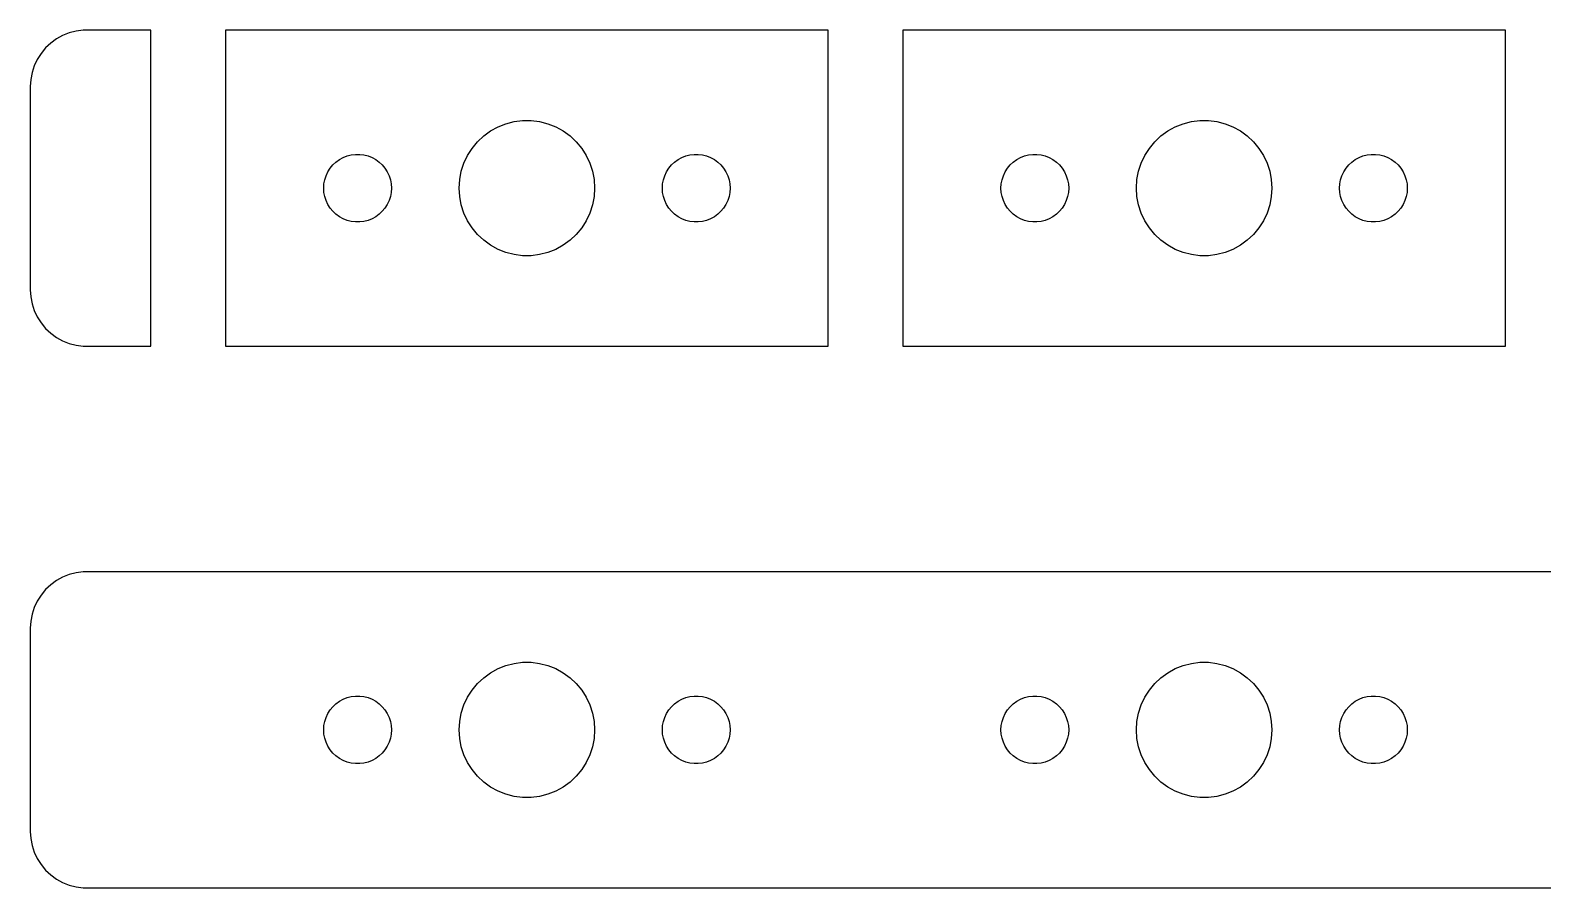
# Model space of a CAD drawing. Header units: metres. Extents: x -67 to 67, y -7 to 79.
# Drawn here: x -67 to 0, y -7 to 31 of the extents above; entities that cross this region are included whole.
import ezdxf

# ---------------------------------------------------------------- set-up
doc = ezdxf.new("R2010")
doc.units = ezdxf.units.M

msp = doc.modelspace()

# ---------------------------------------------------------------- linework, layer by layer
for p, q in [((-65.2725, 30.8776), (-65.5644, 30.7621)), ((-64.9684, 30.9557), (-65.2725, 30.8776)), ((-64.657, 30.9951), (-64.9684, 30.9557)), ((-61.6529, 30.9951), (-64.657, 30.9951)), ((-61.6529, 17.0049), (-61.6529, 30.9951)), ((-31.6529, 30.9951), (-58.3471, 30.9951)), ((-58.3471, 30.9951), (-58.3471, 17.0049)), ((-31.6529, 17.0049), (-31.6529, 30.9951)), ((-1.65286, 30.9951), (-28.3471, 30.9951)), ((-28.3471, 30.9951), (-28.3471, 17.0049)), ((-1.65286, 17.0049), (-1.65286, 30.9951)), ((-66.3224, 30.2114), (-66.5225, 29.9695)), ((-66.0936, 30.4263), (-66.3224, 30.2114)), ((-65.8396, 30.6108), (-66.0936, 30.4263)), ((-65.5644, 30.7621), (-65.8396, 30.6108)), ((-66.6908, 29.7044), (-66.8244, 29.4203)), ((-66.5225, 29.9695), (-66.6908, 29.7044)), ((-66.9803, 28.8133), (-67, 28.5)), ((-66.9214, 29.1217), (-66.9803, 28.8133)), ((-66.8244, 29.4203), (-66.9214, 29.1217)), ((-67, 28.5), (-67, 19.5)), ((-46.2773, 26.7145), (-45.927, 26.8532)), ((-45.927, 26.8532), (-45.5621, 26.9469)), ((-45.5621, 26.9469), (-45.1884, 26.9941)), ((-45.1884, 26.9941), (-44.8116, 26.9941)), ((-44.8116, 26.9941), (-44.4379, 26.9469)), ((-44.4379, 26.9469), (-44.0729, 26.8532)), ((-44.0729, 26.8532), (-43.7227, 26.7145)), ((-16.2773, 26.7145), (-15.927, 26.8532)), ((-15.927, 26.8532), (-15.5621, 26.9469)), ((-15.5621, 26.9469), (-15.1884, 26.9941)), ((-15.1884, 26.9941), (-14.8116, 26.9941)), ((-14.8116, 26.9941), (-14.4379, 26.9469)), ((-14.4379, 26.9469), (-14.0729, 26.8532)), ((-14.0729, 26.8532), (-13.7227, 26.7145)), ((-47.1869, 26.0536), (-46.9123, 26.3115)), ((-46.9123, 26.3115), (-46.6075, 26.533)), ((-46.6075, 26.533), (-46.2773, 26.7145)), ((-43.7227, 26.7145), (-43.3925, 26.533)), ((-43.3925, 26.533), (-43.0877, 26.3115)), ((-43.0877, 26.3115), (-42.8131, 26.0536)), ((-17.1869, 26.0536), (-16.9123, 26.3115)), ((-16.9123, 26.3115), (-16.6075, 26.533)), ((-16.6075, 26.533), (-16.2773, 26.7145)), ((-13.7227, 26.7145), (-13.3925, 26.533)), ((-13.3925, 26.533), (-13.0877, 26.3115)), ((-13.0877, 26.3115), (-12.8131, 26.0536)), ((-52.9635, 25.4266), (-52.7811, 25.4734)), ((-52.7811, 25.4734), (-52.5942, 25.497)), ((-52.5942, 25.497), (-52.4058, 25.497)), ((-52.4058, 25.497), (-52.2189, 25.4734)), ((-52.2189, 25.4734), (-52.0365, 25.4266)), ((-47.6289, 25.4453), (-47.427, 25.7634)), ((-47.427, 25.7634), (-47.1869, 26.0536)), ((-42.8131, 26.0536), (-42.5729, 25.7634)), ((-42.5729, 25.7634), (-42.3711, 25.4453)), ((-37.9635, 25.4266), (-37.7811, 25.4734)), ((-37.7811, 25.4734), (-37.5942, 25.497)), ((-37.5942, 25.497), (-37.4058, 25.497)), ((-37.4058, 25.497), (-37.2189, 25.4734)), ((-37.2189, 25.4734), (-37.0365, 25.4266)), ((-22.9635, 25.4266), (-22.7811, 25.4734)), ((-22.7811, 25.4734), (-22.5942, 25.497)), ((-22.5942, 25.497), (-22.4058, 25.497)), ((-22.4058, 25.497), (-22.2189, 25.4734)), ((-22.2189, 25.4734), (-22.0365, 25.4266)), ((-17.6289, 25.4453), (-17.427, 25.7634)), ((-17.427, 25.7634), (-17.1869, 26.0536)), ((-12.8131, 26.0536), (-12.5729, 25.7634)), ((-12.5729, 25.7634), (-12.3711, 25.4453)), ((-7.96352, 25.4266), (-7.78107, 25.4734)), ((-7.78107, 25.4734), (-7.59418, 25.497)), ((-7.59418, 25.497), (-7.40581, 25.497)), ((-7.40581, 25.497), (-7.21892, 25.4734)), ((-7.21892, 25.4734), (-7.03647, 25.4266)), ((-53.8145, 24.7226), (-53.7135, 24.8817)), ((-53.7135, 24.8817), (-53.5934, 25.0268)), ((-53.5934, 25.0268), (-53.4561, 25.1558)), ((-53.4561, 25.1558), (-53.3037, 25.2665)), ((-53.3037, 25.2665), (-53.1387, 25.3572)), ((-53.1387, 25.3572), (-52.9635, 25.4266)), ((-52.0365, 25.4266), (-51.8613, 25.3572)), ((-51.8613, 25.3572), (-51.6963, 25.2665)), ((-51.6963, 25.2665), (-51.5439, 25.1558)), ((-51.5439, 25.1558), (-51.4065, 25.0268)), ((-51.4065, 25.0268), (-51.2865, 24.8817)), ((-51.2865, 24.8817), (-51.1855, 24.7226)), ((-47.9057, 24.7461), (-47.7893, 25.1044)), ((-47.7893, 25.1044), (-47.6289, 25.4453)), ((-42.3711, 25.4453), (-42.2107, 25.1044)), ((-42.2107, 25.1044), (-42.0942, 24.7461)), ((-38.8145, 24.7226), (-38.7135, 24.8817)), ((-38.7135, 24.8817), (-38.5934, 25.0268)), ((-38.5934, 25.0268), (-38.4561, 25.1558)), ((-38.4561, 25.1558), (-38.3037, 25.2665)), ((-38.3037, 25.2665), (-38.1387, 25.3572)), ((-38.1387, 25.3572), (-37.9635, 25.4266)), ((-37.0365, 25.4266), (-36.8613, 25.3572)), ((-36.8613, 25.3572), (-36.6963, 25.2665)), ((-36.6963, 25.2665), (-36.5439, 25.1558)), ((-36.5439, 25.1558), (-36.4065, 25.0268)), ((-36.4065, 25.0268), (-36.2865, 24.8817)), ((-36.2865, 24.8817), (-36.1855, 24.7226)), ((-23.8145, 24.7226), (-23.7135, 24.8817)), ((-23.7135, 24.8817), (-23.5934, 25.0268)), ((-23.5934, 25.0268), (-23.4561, 25.1558)), ((-23.4561, 25.1558), (-23.3037, 25.2665)), ((-23.3037, 25.2665), (-23.1387, 25.3572)), ((-23.1387, 25.3572), (-22.9635, 25.4266)), ((-22.0365, 25.4266), (-21.8613, 25.3572)), ((-21.8613, 25.3572), (-21.6963, 25.2665)), ((-21.6963, 25.2665), (-21.5439, 25.1558)), ((-21.5439, 25.1558), (-21.4065, 25.0268)), ((-21.4065, 25.0268), (-21.2865, 24.8817)), ((-21.2865, 24.8817), (-21.1855, 24.7226)), ((-17.9057, 24.7461), (-17.7893, 25.1044)), ((-17.7893, 25.1044), (-17.6289, 25.4453)), ((-12.3711, 25.4453), (-12.2107, 25.1044)), ((-12.2107, 25.1044), (-12.0942, 24.7461)), ((-8.81445, 24.7226), (-8.71352, 24.8817)), ((-8.71352, 24.8817), (-8.59344, 25.0268)), ((-8.59344, 25.0268), (-8.45613, 25.1558)), ((-8.45613, 25.1558), (-8.30373, 25.2665)), ((-8.30373, 25.2665), (-8.13866, 25.3572)), ((-8.13866, 25.3572), (-7.96352, 25.4266)), ((-7.03647, 25.4266), (-6.86133, 25.3572)), ((-6.86133, 25.3572), (-6.69626, 25.2665)), ((-6.69626, 25.2665), (-6.54385, 25.1558)), ((-6.54385, 25.1558), (-6.40654, 25.0268)), ((-6.40654, 25.0268), (-6.28647, 24.8817)), ((-6.28647, 24.8817), (-6.18553, 24.7226)), ((-54, 24), (-53.9882, 24.188)), ((-53.9882, 24.188), (-53.9529, 24.373)), ((-53.9529, 24.373), (-53.8947, 24.5522)), ((-53.8947, 24.5522), (-53.8145, 24.7226)), ((-51.1855, 24.7226), (-51.1053, 24.5522)), ((-51.1053, 24.5522), (-51.0471, 24.373)), ((-51.0471, 24.373), (-51.0118, 24.188)), ((-51.0118, 24.188), (-51, 24)), ((-48, 24), (-47.9763, 24.376)), ((-47.9763, 24.376), (-47.9057, 24.7461)), ((-42.0942, 24.7461), (-42.0237, 24.376)), ((-42.0237, 24.376), (-42, 24)), ((-39, 24), (-38.9882, 24.188)), ((-38.9882, 24.188), (-38.9529, 24.373)), ((-38.9529, 24.373), (-38.8947, 24.5522)), ((-38.8947, 24.5522), (-38.8145, 24.7226)), ((-36.1855, 24.7226), (-36.1053, 24.5522)), ((-36.1053, 24.5522), (-36.0471, 24.373)), ((-36.0471, 24.373), (-36.0118, 24.188)), ((-36.0118, 24.188), (-36, 24)), ((-24, 24), (-23.9882, 24.188)), ((-23.9882, 24.188), (-23.9529, 24.373)), ((-23.9529, 24.373), (-23.8947, 24.5522)), ((-23.8947, 24.5522), (-23.8145, 24.7226)), ((-21.1855, 24.7226), (-21.1053, 24.5522)), ((-21.1053, 24.5522), (-21.0471, 24.373)), ((-21.0471, 24.373), (-21.0118, 24.188)), ((-21.0118, 24.188), (-21, 24)), ((-18, 24), (-17.9763, 24.376)), ((-17.9763, 24.376), (-17.9057, 24.7461)), ((-12.0942, 24.7461), (-12.0237, 24.376)), ((-12.0237, 24.376), (-12, 24)), ((-9, 24), (-8.98816, 24.188)), ((-8.98816, 24.188), (-8.95287, 24.373)), ((-8.95287, 24.373), (-8.89465, 24.5522)), ((-8.89465, 24.5522), (-8.81445, 24.7226)), ((-6.18553, 24.7226), (-6.10533, 24.5522)), ((-6.10533, 24.5522), (-6.04712, 24.373)), ((-6.04712, 24.373), (-6.01183, 24.188)), ((-6.01183, 24.188), (-6, 24)), ((-53.9882, 23.812), (-54, 24)), ((-53.9529, 23.627), (-53.9882, 23.812)), ((-53.8947, 23.4478), (-53.9529, 23.627)), ((-51.0471, 23.627), (-51.1053, 23.4478)), ((-51.0118, 23.812), (-51.0471, 23.627)), ((-51, 24), (-51.0118, 23.812)), ((-47.9763, 23.624), (-48, 24)), ((-47.9057, 23.2539), (-47.9763, 23.624)), ((-42.0237, 23.624), (-42.0942, 23.2539)), ((-42, 24), (-42.0237, 23.624)), ((-38.9882, 23.812), (-39, 24)), ((-38.9529, 23.627), (-38.9882, 23.812)), ((-38.8947, 23.4478), (-38.9529, 23.627)), ((-36.0471, 23.627), (-36.1053, 23.4478)), ((-36.0118, 23.812), (-36.0471, 23.627)), ((-36, 24), (-36.0118, 23.812)), ((-23.9882, 23.812), (-24, 24)), ((-23.9529, 23.627), (-23.9882, 23.812)), ((-23.8947, 23.4478), (-23.9529, 23.627)), ((-21.0471, 23.627), (-21.1053, 23.4478)), ((-21.0118, 23.812), (-21.0471, 23.627)), ((-21, 24), (-21.0118, 23.812)), ((-17.9763, 23.624), (-18, 24)), ((-17.9057, 23.2539), (-17.9763, 23.624)), ((-12.0237, 23.624), (-12.0942, 23.2539)), ((-12, 24), (-12.0237, 23.624)), ((-8.98816, 23.812), (-9, 24)), ((-8.95287, 23.627), (-8.98816, 23.812)), ((-8.89465, 23.4478), (-8.95287, 23.627)), ((-6.04712, 23.627), (-6.10533, 23.4478)), ((-6.01183, 23.812), (-6.04712, 23.627)), ((-6, 24), (-6.01183, 23.812)), ((-53.8145, 23.2774), (-53.8947, 23.4478)), ((-53.7135, 23.1183), (-53.8145, 23.2774)), ((-53.5934, 22.9732), (-53.7135, 23.1183)), ((-53.4561, 22.8442), (-53.5934, 22.9732)), ((-53.3037, 22.7335), (-53.4561, 22.8442)), ((-51.5439, 22.8442), (-51.6963, 22.7335)), ((-51.4065, 22.9732), (-51.5439, 22.8442)), ((-51.2865, 23.1183), (-51.4065, 22.9732)), ((-51.1855, 23.2774), (-51.2865, 23.1183)), ((-51.1053, 23.4478), (-51.1855, 23.2774)), ((-47.7893, 22.8956), (-47.9057, 23.2539)), ((-47.6289, 22.5547), (-47.7893, 22.8956)), ((-42.2107, 22.8956), (-42.3711, 22.5547)), ((-42.0942, 23.2539), (-42.2107, 22.8956)), ((-38.8145, 23.2774), (-38.8947, 23.4478)), ((-38.7135, 23.1183), (-38.8145, 23.2774)), ((-38.5934, 22.9732), (-38.7135, 23.1183)), ((-38.4561, 22.8442), (-38.5934, 22.9732)), ((-38.3037, 22.7335), (-38.4561, 22.8442)), ((-36.5439, 22.8442), (-36.6963, 22.7335)), ((-36.4065, 22.9732), (-36.5439, 22.8442)), ((-36.2865, 23.1183), (-36.4065, 22.9732)), ((-36.1855, 23.2774), (-36.2865, 23.1183)), ((-36.1053, 23.4478), (-36.1855, 23.2774)), ((-23.8145, 23.2774), (-23.8947, 23.4478)), ((-23.7135, 23.1183), (-23.8145, 23.2774)), ((-23.5934, 22.9732), (-23.7135, 23.1183)), ((-23.4561, 22.8442), (-23.5934, 22.9732)), ((-23.3037, 22.7335), (-23.4561, 22.8442)), ((-21.5439, 22.8442), (-21.6963, 22.7335)), ((-21.4065, 22.9732), (-21.5439, 22.8442)), ((-21.2865, 23.1183), (-21.4065, 22.9732)), ((-21.1855, 23.2774), (-21.2865, 23.1183)), ((-21.1053, 23.4478), (-21.1855, 23.2774)), ((-17.7893, 22.8956), (-17.9057, 23.2539)), ((-17.6289, 22.5547), (-17.7893, 22.8956)), ((-12.2107, 22.8956), (-12.3711, 22.5547)), ((-12.0942, 23.2539), (-12.2107, 22.8956)), ((-8.81445, 23.2774), (-8.89465, 23.4478)), ((-8.71352, 23.1183), (-8.81445, 23.2774)), ((-8.59344, 22.9732), (-8.71352, 23.1183)), ((-8.45613, 22.8442), (-8.59344, 22.9732)), ((-8.30373, 22.7335), (-8.45613, 22.8442)), ((-6.54385, 22.8442), (-6.69626, 22.7335)), ((-6.40654, 22.9732), (-6.54385, 22.8442)), ((-6.28647, 23.1183), (-6.40654, 22.9732)), ((-6.18553, 23.2774), (-6.28647, 23.1183)), ((-6.10533, 23.4478), (-6.18553, 23.2774)), ((-53.1387, 22.6428), (-53.3037, 22.7335)), ((-52.9635, 22.5734), (-53.1387, 22.6428)), ((-52.7811, 22.5266), (-52.9635, 22.5734)), ((-52.5942, 22.503), (-52.7811, 22.5266)), ((-52.4058, 22.503), (-52.5942, 22.503)), ((-52.2189, 22.5266), (-52.4058, 22.503)), ((-52.0365, 22.5734), (-52.2189, 22.5266)), ((-51.8613, 22.6428), (-52.0365, 22.5734)), ((-51.6963, 22.7335), (-51.8613, 22.6428)), ((-47.427, 22.2366), (-47.6289, 22.5547)), ((-47.1869, 21.9464), (-47.427, 22.2366)), ((-42.5729, 22.2366), (-42.8131, 21.9464)), ((-42.3711, 22.5547), (-42.5729, 22.2366)), ((-38.1387, 22.6428), (-38.3037, 22.7335)), ((-37.9635, 22.5734), (-38.1387, 22.6428)), ((-37.7811, 22.5266), (-37.9635, 22.5734)), ((-37.5942, 22.503), (-37.7811, 22.5266)), ((-37.4058, 22.503), (-37.5942, 22.503)), ((-37.2189, 22.5266), (-37.4058, 22.503)), ((-37.0365, 22.5734), (-37.2189, 22.5266)), ((-36.8613, 22.6428), (-37.0365, 22.5734)), ((-36.6963, 22.7335), (-36.8613, 22.6428)), ((-23.1387, 22.6428), (-23.3037, 22.7335)), ((-22.9635, 22.5734), (-23.1387, 22.6428)), ((-22.7811, 22.5266), (-22.9635, 22.5734)), ((-22.5942, 22.503), (-22.7811, 22.5266)), ((-22.4058, 22.503), (-22.5942, 22.503)), ((-22.2189, 22.5266), (-22.4058, 22.503)), ((-22.0365, 22.5734), (-22.2189, 22.5266)), ((-21.8613, 22.6428), (-22.0365, 22.5734)), ((-21.6963, 22.7335), (-21.8613, 22.6428)), ((-17.427, 22.2366), (-17.6289, 22.5547)), ((-17.1869, 21.9464), (-17.427, 22.2366)), ((-12.5729, 22.2366), (-12.8131, 21.9464)), ((-12.3711, 22.5547), (-12.5729, 22.2366)), ((-8.13866, 22.6428), (-8.30373, 22.7335)), ((-7.96352, 22.5734), (-8.13866, 22.6428)), ((-7.78107, 22.5266), (-7.96352, 22.5734)), ((-7.59418, 22.503), (-7.78107, 22.5266)), ((-7.40581, 22.503), (-7.59418, 22.503)), ((-7.21892, 22.5266), (-7.40581, 22.503)), ((-7.03647, 22.5734), (-7.21892, 22.5266)), ((-6.86133, 22.6428), (-7.03647, 22.5734)), ((-6.69626, 22.7335), (-6.86133, 22.6428)), ((-46.9123, 21.6885), (-47.1869, 21.9464)), ((-46.6075, 21.467), (-46.9123, 21.6885)), ((-46.2773, 21.2855), (-46.6075, 21.467)), ((-43.3925, 21.467), (-43.7227, 21.2855)), ((-43.0877, 21.6885), (-43.3925, 21.467)), ((-42.8131, 21.9464), (-43.0877, 21.6885)), ((-16.9123, 21.6885), (-17.1869, 21.9464)), ((-16.6075, 21.467), (-16.9123, 21.6885)), ((-16.2773, 21.2855), (-16.6075, 21.467)), ((-13.3925, 21.467), (-13.7227, 21.2855)), ((-13.0877, 21.6885), (-13.3925, 21.467)), ((-12.8131, 21.9464), (-13.0877, 21.6885)), ((-45.927, 21.1468), (-46.2773, 21.2855)), ((-45.5621, 21.0531), (-45.927, 21.1468)), ((-45.1884, 21.0059), (-45.5621, 21.0531)), ((-44.8116, 21.0059), (-45.1884, 21.0059)), ((-44.4379, 21.0531), (-44.8116, 21.0059)), ((-44.0729, 21.1468), (-44.4379, 21.0531)), ((-43.7227, 21.2855), (-44.0729, 21.1468)), ((-15.927, 21.1468), (-16.2773, 21.2855)), ((-15.5621, 21.0531), (-15.927, 21.1468)), ((-15.1884, 21.0059), (-15.5621, 21.0531)), ((-14.8116, 21.0059), (-15.1884, 21.0059)), ((-14.4379, 21.0531), (-14.8116, 21.0059)), ((-14.0729, 21.1468), (-14.4379, 21.0531)), ((-13.7227, 21.2855), (-14.0729, 21.1468)), ((-67, 19.5), (-66.9803, 19.1867)), ((-66.9803, 19.1867), (-66.9214, 18.8783)), ((-66.9214, 18.8783), (-66.8244, 18.5797)), ((-66.8244, 18.5797), (-66.6908, 18.2956)), ((-66.6908, 18.2956), (-66.5225, 18.0305)), ((-66.5225, 18.0305), (-66.3224, 17.7886)), ((-66.3224, 17.7886), (-66.0936, 17.5737)), ((-66.0936, 17.5737), (-65.8396, 17.3892)), ((-65.8396, 17.3892), (-65.5644, 17.2379)), ((-65.5644, 17.2379), (-65.2725, 17.1224)), ((-65.2725, 17.1224), (-64.9684, 17.0443)), ((-64.9684, 17.0443), (-64.657, 17.0049)), ((-64.657, 17.0049), (-61.6529, 17.0049)), ((-58.3471, 17.0049), (-31.6529, 17.0049)), ((-28.3471, 17.0049), (-1.65286, 17.0049)), ((-65.5644, 6.76205), (-65.8396, 6.61081)), ((-65.2725, 6.87764), (-65.5644, 6.76205)), ((-64.9684, 6.9557), (-65.2725, 6.87764)), ((-64.657, 6.99506), (-64.9684, 6.9557)), ((64.657, 6.99506), (-64.657, 6.99506)), ((-66.3224, 6.21136), (-66.5225, 5.96945)), ((-66.0936, 6.42627), (-66.3224, 6.21136)), ((-65.8396, 6.61081), (-66.0936, 6.42627)), ((-66.8244, 5.4203), (-66.9214, 5.12172)), ((-66.6908, 5.70438), (-66.8244, 5.4203)), ((-66.5225, 5.96945), (-66.6908, 5.70438)), ((-66.9803, 4.81332), (-67, 4.5)), ((-66.9214, 5.12172), (-66.9803, 4.81332)), ((-67, 4.5), (-67, -4.5)), ((-46.6075, 2.53297), (-46.2773, 2.71448)), ((-46.2773, 2.71448), (-45.927, 2.85316)), ((-45.927, 2.85316), (-45.5621, 2.94685)), ((-45.5621, 2.94685), (-45.1884, 2.99408)), ((-45.1884, 2.99408), (-44.8116, 2.99408)), ((-44.8116, 2.99408), (-44.4379, 2.94685)), ((-44.4379, 2.94685), (-44.0729, 2.85316)), ((-44.0729, 2.85316), (-43.7227, 2.71448)), ((-43.7227, 2.71448), (-43.3925, 2.53297)), ((-16.6075, 2.53297), (-16.2773, 2.71448)), ((-16.2773, 2.71448), (-15.927, 2.85316)), ((-15.927, 2.85316), (-15.5621, 2.94685)), ((-15.5621, 2.94685), (-15.1884, 2.99408)), ((-15.1884, 2.99408), (-14.8116, 2.99408)), ((-14.8116, 2.99408), (-14.4379, 2.94685)), ((-14.4379, 2.94685), (-14.0729, 2.85316)), ((-14.0729, 2.85316), (-13.7227, 2.71448)), ((-13.7227, 2.71448), (-13.3925, 2.53297)), ((-47.427, 1.76335), (-47.1869, 2.05363)), ((-47.1869, 2.05363), (-46.9123, 2.31154)), ((-46.9123, 2.31154), (-46.6075, 2.53297)), ((-43.3925, 2.53297), (-43.0877, 2.31154)), ((-43.0877, 2.31154), (-42.8131, 2.05363)), ((-42.8131, 2.05363), (-42.5729, 1.76335)), ((-17.427, 1.76335), (-17.1869, 2.05363)), ((-17.1869, 2.05363), (-16.9123, 2.31154)), ((-16.9123, 2.31154), (-16.6075, 2.53297)), ((-13.3925, 2.53297), (-13.0877, 2.31154)), ((-13.0877, 2.31154), (-12.8131, 2.05363)), ((-12.8131, 2.05363), (-12.5729, 1.76335)), ((-53.3037, 1.26648), (-53.1387, 1.35724)), ((-53.1387, 1.35724), (-52.9635, 1.42657)), ((-52.9635, 1.42657), (-52.7811, 1.47342)), ((-52.7811, 1.47342), (-52.5942, 1.49704)), ((-52.5942, 1.49704), (-52.4058, 1.49704)), ((-52.4058, 1.49704), (-52.2189, 1.47342)), ((-52.2189, 1.47342), (-52.0365, 1.42657)), ((-52.0365, 1.42657), (-51.8613, 1.35724)), ((-51.8613, 1.35724), (-51.6963, 1.26648)), ((-47.7893, 1.10437), (-47.6289, 1.44525)), ((-47.6289, 1.44525), (-47.427, 1.76335)), ((-42.5729, 1.76335), (-42.3711, 1.44525)), ((-42.3711, 1.44525), (-42.2107, 1.10437)), ((-38.3037, 1.26648), (-38.1387, 1.35724)), ((-38.1387, 1.35724), (-37.9635, 1.42657)), ((-37.9635, 1.42657), (-37.7811, 1.47342)), ((-37.7811, 1.47342), (-37.5942, 1.49704)), ((-37.5942, 1.49704), (-37.4058, 1.49704)), ((-37.4058, 1.49704), (-37.2189, 1.47342)), ((-37.2189, 1.47342), (-37.0365, 1.42657)), ((-37.0365, 1.42657), (-36.8613, 1.35724)), ((-36.8613, 1.35724), (-36.6963, 1.26648)), ((-23.3037, 1.26648), (-23.1387, 1.35724)), ((-23.1387, 1.35724), (-22.9635, 1.42657)), ((-22.9635, 1.42657), (-22.7811, 1.47342)), ((-22.7811, 1.47342), (-22.5942, 1.49704)), ((-22.5942, 1.49704), (-22.4058, 1.49704)), ((-22.4058, 1.49704), (-22.2189, 1.47342)), ((-22.2189, 1.47342), (-22.0365, 1.42657)), ((-22.0365, 1.42657), (-21.8613, 1.35724)), ((-21.8613, 1.35724), (-21.6963, 1.26648)), ((-17.7893, 1.10437), (-17.6289, 1.44525)), ((-17.6289, 1.44525), (-17.427, 1.76335)), ((-12.5729, 1.76335), (-12.3711, 1.44525)), ((-12.3711, 1.44525), (-12.2107, 1.10437)), ((-8.30373, 1.26648), (-8.13866, 1.35724)), ((-8.13866, 1.35724), (-7.96352, 1.42657)), ((-7.96352, 1.42657), (-7.78107, 1.47342)), ((-7.78107, 1.47342), (-7.59418, 1.49704)), ((-7.59418, 1.49704), (-7.40581, 1.49704)), ((-7.40581, 1.49704), (-7.21892, 1.47342)), ((-7.21892, 1.47342), (-7.03647, 1.42657)), ((-7.03647, 1.42657), (-6.86133, 1.35724)), ((-6.86133, 1.35724), (-6.69626, 1.26648)), ((-53.8947, 0.552185), (-53.8145, 0.722626)), ((-53.8145, 0.722626), (-53.7135, 0.881668)), ((-53.7135, 0.881668), (-53.5934, 1.02681)), ((-53.5934, 1.02681), (-53.4561, 1.15576)), ((-53.4561, 1.15576), (-53.3037, 1.26648)), ((-51.6963, 1.26648), (-51.5439, 1.15576)), ((-51.5439, 1.15576), (-51.4065, 1.02681)), ((-51.4065, 1.02681), (-51.2865, 0.881668)), ((-51.2865, 0.881668), (-51.1855, 0.722626)), ((-51.1855, 0.722626), (-51.1053, 0.552185)), ((-47.9763, 0.375992), (-47.9057, 0.746063)), ((-47.9057, 0.746063), (-47.7893, 1.10437)), ((-42.2107, 1.10437), (-42.0942, 0.746063)), ((-42.0942, 0.746063), (-42.0237, 0.375992)), ((-38.8947, 0.552185), (-38.8145, 0.722626)), ((-38.8145, 0.722626), (-38.7135, 0.881668)), ((-38.7135, 0.881668), (-38.5934, 1.02681)), ((-38.5934, 1.02681), (-38.4561, 1.15576)), ((-38.4561, 1.15576), (-38.3037, 1.26648)), ((-36.6963, 1.26648), (-36.5439, 1.15576)), ((-36.5439, 1.15576), (-36.4065, 1.02681)), ((-36.4065, 1.02681), (-36.2865, 0.881668)), ((-36.2865, 0.881668), (-36.1855, 0.722626)), ((-36.1855, 0.722626), (-36.1053, 0.552185)), ((-23.8947, 0.552185), (-23.8145, 0.722626)), ((-23.8145, 0.722626), (-23.7135, 0.881668)), ((-23.7135, 0.881668), (-23.5934, 1.02681)), ((-23.5934, 1.02681), (-23.4561, 1.15576)), ((-23.4561, 1.15576), (-23.3037, 1.26648)), ((-21.6963, 1.26648), (-21.5439, 1.15576)), ((-21.5439, 1.15576), (-21.4065, 1.02681)), ((-21.4065, 1.02681), (-21.2865, 0.881668)), ((-21.2865, 0.881668), (-21.1855, 0.722626)), ((-21.1855, 0.722626), (-21.1053, 0.552185)), ((-17.9763, 0.375992), (-17.9057, 0.746063)), ((-17.9057, 0.746063), (-17.7893, 1.10437)), ((-12.2107, 1.10437), (-12.0942, 0.746063)), ((-12.0942, 0.746063), (-12.0237, 0.375992)), ((-8.89465, 0.552185), (-8.81445, 0.722626)), ((-8.81445, 0.722626), (-8.71352, 0.881668)), ((-8.71352, 0.881668), (-8.59344, 1.02681)), ((-8.59344, 1.02681), (-8.45613, 1.15576)), ((-8.45613, 1.15576), (-8.30373, 1.26648)), ((-6.69626, 1.26648), (-6.54385, 1.15576)), ((-6.54385, 1.15576), (-6.40654, 1.02681)), ((-6.40654, 1.02681), (-6.28647, 0.881668)), ((-6.28647, 0.881668), (-6.18553, 0.722626)), ((-6.18553, 0.722626), (-6.10533, 0.552185)), ((-54, 0), (-53.9882, 0.187988)), ((-53.9882, -0.187988), (-54, 0)), ((-53.9882, 0.187988), (-53.9529, 0.373032)), ((-53.9529, 0.373032), (-53.8947, 0.552185)), ((-51.1053, 0.552185), (-51.0471, 0.373032)), ((-51.0471, 0.373032), (-51.0118, 0.187988)), ((-51.0118, 0.187988), (-51, 0)), ((-51, 0), (-51.0118, -0.187988)), ((-48, 0), (-47.9763, 0.375992)), ((-47.9763, -0.375992), (-48, 0)), ((-42.0237, 0.375992), (-42, 0)), ((-42, 0), (-42.0237, -0.375992)), ((-39, 0), (-38.9882, 0.187988)), ((-38.9882, -0.187988), (-39, 0)), ((-38.9882, 0.187988), (-38.9529, 0.373032)), ((-38.9529, 0.373032), (-38.8947, 0.552185)), ((-36.1053, 0.552185), (-36.0471, 0.373032)), ((-36.0471, 0.373032), (-36.0118, 0.187988)), ((-36.0118, 0.187988), (-36, 0)), ((-36, 0), (-36.0118, -0.187988)), ((-24, 0), (-23.9882, 0.187988)), ((-23.9882, -0.187988), (-24, 0)), ((-23.9882, 0.187988), (-23.9529, 0.373032)), ((-23.9529, 0.373032), (-23.8947, 0.552185)), ((-21.1053, 0.552185), (-21.0471, 0.373032)), ((-21.0471, 0.373032), (-21.0118, 0.187988)), ((-21.0118, 0.187988), (-21, 0)), ((-21, 0), (-21.0118, -0.187988)), ((-18, 0), (-17.9763, 0.375992)), ((-17.9763, -0.375992), (-18, 0)), ((-12.0237, 0.375992), (-12, 0)), ((-12, 0), (-12.0237, -0.375992)), ((-9, 0), (-8.98816, 0.187988)), ((-8.98816, -0.187988), (-9, 0)), ((-8.98816, 0.187988), (-8.95287, 0.373032)), ((-8.95287, 0.373032), (-8.89465, 0.552185)), ((-6.10533, 0.552185), (-6.04712, 0.373032)), ((-6.04712, 0.373032), (-6.01183, 0.187988)), ((-6.01183, 0.187988), (-6, 0)), ((-6, 0), (-6.01183, -0.187988)), ((-53.9529, -0.373032), (-53.9882, -0.187988)), ((-53.8947, -0.552185), (-53.9529, -0.373032)), ((-53.8145, -0.722626), (-53.8947, -0.552185)), ((-51.1053, -0.552185), (-51.1855, -0.722626)), ((-51.0471, -0.373032), (-51.1053, -0.552185)), ((-51.0118, -0.187988), (-51.0471, -0.373032)), ((-47.9057, -0.746063), (-47.9763, -0.375992)), ((-42.0237, -0.375992), (-42.0942, -0.746063)), ((-38.9529, -0.373032), (-38.9882, -0.187988)), ((-38.8947, -0.552185), (-38.9529, -0.373032)), ((-38.8145, -0.722626), (-38.8947, -0.552185)), ((-36.1053, -0.552185), (-36.1855, -0.722626)), ((-36.0471, -0.373032), (-36.1053, -0.552185)), ((-36.0118, -0.187988), (-36.0471, -0.373032)), ((-23.9529, -0.373032), (-23.9882, -0.187988)), ((-23.8947, -0.552185), (-23.9529, -0.373032)), ((-23.8145, -0.722626), (-23.8947, -0.552185)), ((-21.1053, -0.552185), (-21.1855, -0.722626)), ((-21.0471, -0.373032), (-21.1053, -0.552185)), ((-21.0118, -0.187988), (-21.0471, -0.373032)), ((-17.9057, -0.746063), (-17.9763, -0.375992)), ((-12.0237, -0.375992), (-12.0942, -0.746063)), ((-8.95287, -0.373032), (-8.98816, -0.187988)), ((-8.89465, -0.552185), (-8.95287, -0.373032)), ((-8.81445, -0.722626), (-8.89465, -0.552185)), ((-6.10533, -0.552185), (-6.18553, -0.722626)), ((-6.04712, -0.373032), (-6.10533, -0.552185)), ((-6.01183, -0.187988), (-6.04712, -0.373032)), ((-53.7135, -0.881668), (-53.8145, -0.722626)), ((-53.5934, -1.02681), (-53.7135, -0.881668)), ((-53.4561, -1.15576), (-53.5934, -1.02681)), ((-53.3037, -1.26648), (-53.4561, -1.15576)), ((-53.1387, -1.35724), (-53.3037, -1.26648)), ((-51.6963, -1.26648), (-51.8613, -1.35724)), ((-51.5439, -1.15576), (-51.6963, -1.26648)), ((-51.4065, -1.02681), (-51.5439, -1.15576)), ((-51.2865, -0.881668), (-51.4065, -1.02681)), ((-51.1855, -0.722626), (-51.2865, -0.881668)), ((-47.7893, -1.10437), (-47.9057, -0.746063)), ((-47.6289, -1.44525), (-47.7893, -1.10437)), ((-42.2107, -1.10437), (-42.3711, -1.44525)), ((-42.0942, -0.746063), (-42.2107, -1.10437)), ((-38.7135, -0.881668), (-38.8145, -0.722626)), ((-38.5934, -1.02681), (-38.7135, -0.881668)), ((-38.4561, -1.15576), (-38.5934, -1.02681)), ((-38.3037, -1.26648), (-38.4561, -1.15576)), ((-38.1387, -1.35724), (-38.3037, -1.26648)), ((-36.6963, -1.26648), (-36.8613, -1.35724)), ((-36.5439, -1.15576), (-36.6963, -1.26648)), ((-36.4065, -1.02681), (-36.5439, -1.15576)), ((-36.2865, -0.881668), (-36.4065, -1.02681)), ((-36.1855, -0.722626), (-36.2865, -0.881668)), ((-23.7135, -0.881668), (-23.8145, -0.722626)), ((-23.5934, -1.02681), (-23.7135, -0.881668)), ((-23.4561, -1.15576), (-23.5934, -1.02681)), ((-23.3037, -1.26648), (-23.4561, -1.15576)), ((-23.1387, -1.35724), (-23.3037, -1.26648)), ((-21.6963, -1.26648), (-21.8613, -1.35724)), ((-21.5439, -1.15576), (-21.6963, -1.26648)), ((-21.4065, -1.02681), (-21.5439, -1.15576)), ((-21.2865, -0.881668), (-21.4065, -1.02681)), ((-21.1855, -0.722626), (-21.2865, -0.881668)), ((-17.7893, -1.10437), (-17.9057, -0.746063)), ((-17.6289, -1.44525), (-17.7893, -1.10437)), ((-12.2107, -1.10437), (-12.3711, -1.44525)), ((-12.0942, -0.746063), (-12.2107, -1.10437)), ((-8.71352, -0.881668), (-8.81445, -0.722626)), ((-8.59344, -1.02681), (-8.71352, -0.881668)), ((-8.45613, -1.15576), (-8.59344, -1.02681)), ((-8.30373, -1.26648), (-8.45613, -1.15576)), ((-8.13866, -1.35724), (-8.30373, -1.26648)), ((-6.69626, -1.26648), (-6.86133, -1.35724)), ((-6.54385, -1.15576), (-6.69626, -1.26648)), ((-6.40654, -1.02681), (-6.54385, -1.15576)), ((-6.28647, -0.881668), (-6.40654, -1.02681)), ((-6.18553, -0.722626), (-6.28647, -0.881668)), ((-52.9635, -1.42657), (-53.1387, -1.35724)), ((-52.7811, -1.47342), (-52.9635, -1.42657)), ((-52.5942, -1.49704), (-52.7811, -1.47342)), ((-52.4058, -1.49704), (-52.5942, -1.49704)), ((-52.2189, -1.47342), (-52.4058, -1.49704)), ((-52.0365, -1.42657), (-52.2189, -1.47342)), ((-51.8613, -1.35724), (-52.0365, -1.42657)), ((-47.427, -1.76335), (-47.6289, -1.44525)), ((-47.1869, -2.05363), (-47.427, -1.76335)), ((-42.5729, -1.76335), (-42.8131, -2.05363)), ((-42.3711, -1.44525), (-42.5729, -1.76335)), ((-37.9635, -1.42657), (-38.1387, -1.35724)), ((-37.7811, -1.47342), (-37.9635, -1.42657)), ((-37.5942, -1.49704), (-37.7811, -1.47342)), ((-37.4058, -1.49704), (-37.5942, -1.49704)), ((-37.2189, -1.47342), (-37.4058, -1.49704)), ((-37.0365, -1.42657), (-37.2189, -1.47342)), ((-36.8613, -1.35724), (-37.0365, -1.42657)), ((-22.9635, -1.42657), (-23.1387, -1.35724)), ((-22.7811, -1.47342), (-22.9635, -1.42657)), ((-22.5942, -1.49704), (-22.7811, -1.47342)), ((-22.4058, -1.49704), (-22.5942, -1.49704)), ((-22.2189, -1.47342), (-22.4058, -1.49704)), ((-22.0365, -1.42657), (-22.2189, -1.47342)), ((-21.8613, -1.35724), (-22.0365, -1.42657)), ((-17.427, -1.76335), (-17.6289, -1.44525)), ((-17.1869, -2.05363), (-17.427, -1.76335)), ((-12.5729, -1.76335), (-12.8131, -2.05363)), ((-12.3711, -1.44525), (-12.5729, -1.76335)), ((-7.96352, -1.42657), (-8.13866, -1.35724)), ((-7.78107, -1.47342), (-7.96352, -1.42657)), ((-7.59418, -1.49704), (-7.78107, -1.47342)), ((-7.40581, -1.49704), (-7.59418, -1.49704)), ((-7.21892, -1.47342), (-7.40581, -1.49704)), ((-7.03647, -1.42657), (-7.21892, -1.47342)), ((-6.86133, -1.35724), (-7.03647, -1.42657)), ((-46.9123, -2.31154), (-47.1869, -2.05363)), ((-46.6075, -2.53297), (-46.9123, -2.31154)), ((-46.2773, -2.71448), (-46.6075, -2.53297)), ((-43.3925, -2.53297), (-43.7227, -2.71448)), ((-43.0877, -2.31154), (-43.3925, -2.53297)), ((-42.8131, -2.05363), (-43.0877, -2.31154)), ((-16.9123, -2.31154), (-17.1869, -2.05363)), ((-16.6075, -2.53297), (-16.9123, -2.31154)), ((-16.2773, -2.71448), (-16.6075, -2.53297)), ((-13.3925, -2.53297), (-13.7227, -2.71448)), ((-13.0877, -2.31154), (-13.3925, -2.53297)), ((-12.8131, -2.05363), (-13.0877, -2.31154)), ((-45.927, -2.85316), (-46.2773, -2.71448)), ((-45.5621, -2.94685), (-45.927, -2.85316)), ((-45.1884, -2.99408), (-45.5621, -2.94685)), ((-44.8116, -2.99408), (-45.1884, -2.99408)), ((-44.4379, -2.94685), (-44.8116, -2.99408)), ((-44.0729, -2.85316), (-44.4379, -2.94685)), ((-43.7227, -2.71448), (-44.0729, -2.85316)), ((-15.927, -2.85316), (-16.2773, -2.71448)), ((-15.5621, -2.94685), (-15.927, -2.85316)), ((-15.1884, -2.99408), (-15.5621, -2.94685)), ((-14.8116, -2.99408), (-15.1884, -2.99408)), ((-14.4379, -2.94685), (-14.8116, -2.99408)), ((-14.0729, -2.85316), (-14.4379, -2.94685)), ((-13.7227, -2.71448), (-14.0729, -2.85316)), ((-67, -4.5), (-66.9803, -4.81332)), ((-66.9803, -4.81332), (-66.9214, -5.12172)), ((-66.9214, -5.12172), (-66.8244, -5.4203)), ((-66.8244, -5.4203), (-66.6908, -5.70438)), ((-66.6908, -5.70438), (-66.5225, -5.96945)), ((-66.5225, -5.96945), (-66.3224, -6.21136)), ((-66.3224, -6.21136), (-66.0936, -6.42627)), ((-66.0936, -6.42627), (-65.8396, -6.61081)), ((-65.8396, -6.61081), (-65.5644, -6.76205)), ((-65.5644, -6.76205), (-65.2725, -6.87764)), ((-65.2725, -6.87764), (-64.9684, -6.9557)), ((-64.9684, -6.9557), (-64.657, -6.99506)), ((-64.657, -6.99506), (64.657, -6.99506))]:
    msp.add_line(p, q)

doc.saveas('drawing.dxf')
